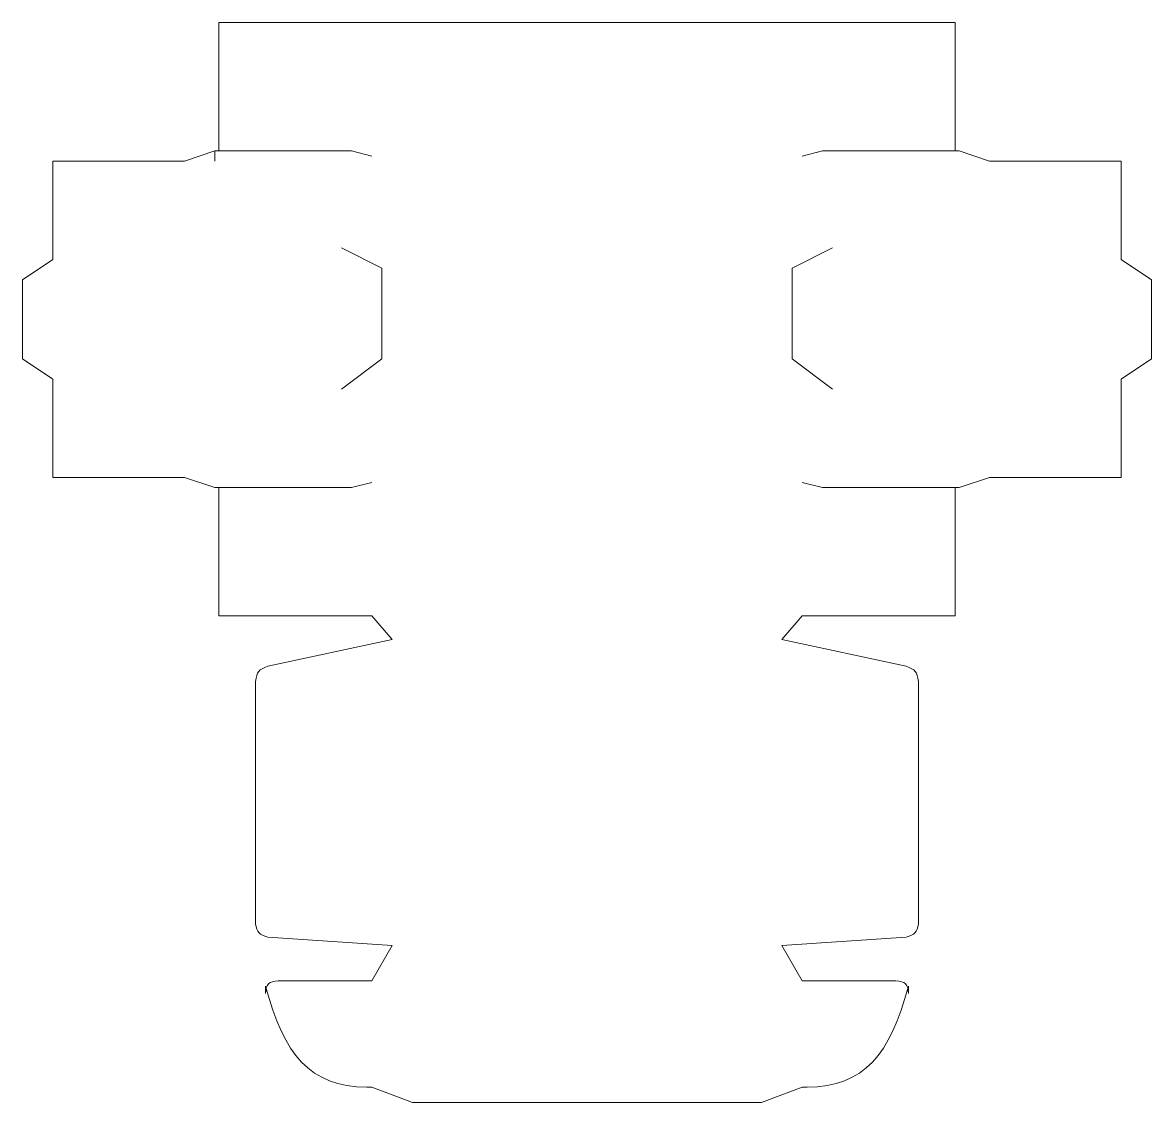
# Model space of a CAD drawing. Header units: millimetres. Extents: x -69 to 278, y -6 to 326.
import ezdxf

# ---------------------------------------------------------------- set-up
doc = ezdxf.new("R2010")
doc.units = ezdxf.units.MM

msp = doc.modelspace()

# ---------------------------------------------------------------- linework, layer by layer
at = {"lineweight": 20}
for p, q in [((218.08, 326.49), (-8.68, 326.49)), ((-8.68, 326.49), (-8.68, 286.94)), ((218.08, 286.94), (218.08, 326.49)), ((-9.84, 286.94), (-19.2, 283.83)), ((-8.68, 286.94), (-9.84, 286.94)), ((-9.84, 283.83), (-9.84, 286.94)), ((32.23, 286.94), (-8.68, 286.94)), ((38.47, 285.38), (32.23, 286.94)), ((170.93, 285.38), (177.17, 286.94)), ((177.17, 286.94), (218.08, 286.94)), ((219.25, 286.94), (218.08, 286.94)), ((228.6, 283.83), (219.25, 286.94)), ((-19.2, 283.83), (-59.71, 283.83)), ((-59.71, 283.83), (-59.71, 253.53)), ((269.12, 283.83), (228.6, 283.83)), ((269.12, 253.53), (269.12, 283.83)), ((29.12, 257.14), (41.58, 250.9)), ((180.29, 257.14), (167.82, 250.9)), ((-59.71, 253.53), (-69.07, 247.3)), ((41.58, 250.9), (41.58, 222.95)), ((167.82, 250.9), (167.82, 222.95)), ((278.47, 247.3), (269.12, 253.53)), ((-69.07, 247.3), (-69.07, 222.95)), ((278.47, 222.95), (278.47, 247.3)), ((-69.07, 222.95), (-59.71, 216.71)), ((41.58, 222.95), (29.12, 213.6)), ((167.82, 222.95), (180.29, 213.6)), ((269.12, 216.71), (278.47, 222.95)), ((-59.71, 216.71), (-59.71, 186.42)), ((269.12, 186.42), (269.12, 216.71)), ((-59.71, 186.42), (-19.2, 186.42)), ((-19.2, 186.42), (-9.84, 183.31)), ((38.47, 184.86), (32.23, 183.31)), ((170.93, 184.86), (177.17, 183.31)), ((219.25, 183.31), (228.6, 186.42)), ((228.6, 186.42), (269.12, 186.42)), ((-9.84, 183.31), (-8.68, 183.31)), ((-8.68, 183.31), (-8.68, 143.76)), ((32.23, 183.31), (-8.68, 183.31)), ((177.17, 183.31), (218.08, 183.31)), ((218.08, 143.76), (218.08, 183.31)), ((218.08, 183.31), (219.25, 183.31)), ((-8.68, 143.76), (38.47, 143.76)), ((38.47, 143.76), (44.7, 136.55)), ((164.7, 136.55), (170.93, 143.76)), ((170.93, 143.76), (218.08, 143.76)), ((44.7, 136.55), (6.43, 128.3)), ((202.97, 128.3), (164.7, 136.55)), ((2.62, 123.58), (2.62, 49)), ((206.78, 123.58), (206.78, 49)), ((44.7, 42.27), (6.43, 44.85)), ((38.47, 31.36), (44.7, 42.27)), ((202.97, 44.85), (164.7, 42.27)), ((164.7, 42.27), (170.93, 31.36)), ((9.64, 31.36), (38.47, 31.36)), ((170.93, 31.36), (199.77, 31.36)), ((5.74, 29.8), (5.74, 27.46)), ((203.66, 27.46), (203.66, 29.8)), ((38.47, -1.37), (36.91, -1.37)), ((50.93, -6.04), (38.47, -1.37)), ((170.93, -1.37), (158.47, -6.04)), ((172.49, -1.37), (170.93, -1.37)), ((158.47, -6.04), (50.93, -6.04))]:
    msp.add_line(p, q, dxfattribs=at)
for points in [[(2.62, 123.58), (3.09, 126.58), (3.6, 127.21), (6.43, 128.3)], [(202.97, 128.3), (205.8, 127.21), (206.31, 126.58), (206.78, 123.58)], [(6.43, 44.85), (3.74, 45.7), (3.23, 46.25), (2.62, 49)], [(206.78, 49), (206.17, 46.25), (205.66, 45.7), (202.97, 44.85)], [(5.74, 27.46), (5.74, 30.22), (6.88, 31.36), (9.64, 31.36)], [(199.77, 31.36), (202.52, 31.36), (203.66, 30.22), (203.66, 27.46)], [(5.74, 29.8), (11.44, 8.51), (19.28, -1.06), (36.91, -1.37)], [(203.66, 29.8), (197.96, 8.51), (190.12, -1.06), (172.49, -1.37)]]:
    msp.add_open_spline(points, degree=3, dxfattribs=at)

doc.saveas('drawing.dxf')
